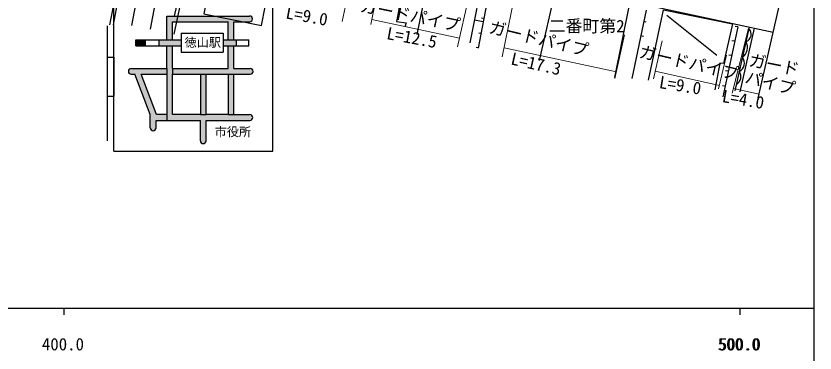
# Model space of a CAD drawing. Units: millimetres at full size, sheet at 1:1000; details may follow other scales. Extents: x 40000 to 680000, y 20000 to 380000.
# Drawn here: x 460896 to 579125, y 198357 to 248186 of the extents above; entities that cross this region are included whole.
import ezdxf
from ezdxf.enums import TextEntityAlignment as Align

# ---------------------------------------------------------------- set-up
doc = ezdxf.new("R2010")
doc.units = ezdxf.units.MM
doc.header["$LTSCALE"] = 1000
for name, color, linetype, lineweight in [('M-BGD', 7, 'Continuous', 25), ('M-BGD-EXST', 7, 'Continuous', 25), ('M-BMK-OTRS', 5, 'Continuous', 25), ('M-STR-HTXT', 7, 'Continuous', 13), ('M-STR-STRC', 7, 'Continuous', 25), ('M-TTL-BAND', 7, 'Continuous', 25)]:
    doc.layers.add(name, color=color, linetype=linetype, lineweight=lineweight)
doc.layers.add('M-BMK-HTXT', color=7, linetype='Continuous')
doc.styles.add('ＭＳ ゴシック', font='')
doc.styles.get('ＭＳ ゴシック').set_extended_font_data('MS Gothic')

msp = doc.modelspace()

# ---------------------------------------------------------------- hatches: boundary and pattern name
at = {"layer": 'M-STR-STRC'}
for points in [[(492295, 247326), (492295, 244649), (493145, 244649), (493145, 247326), (495469, 247326), (495476, 247326), (495484, 247326), (495491, 247327), (495498, 247327), (495506, 247328), (495513, 247328), (495521, 247329), (495528, 247330), (495535, 247331), (495543, 247333), (495550, 247334), (495557, 247335), (495564, 247337), (495572, 247339), (495579, 247341), (495586, 247343), (495593, 247345), (495600, 247347), (495607, 247349), (495614, 247352), (495621, 247354), (495628, 247357), (495635, 247360), (495642, 247363), (495648, 247366), (495655, 247369), (495662, 247372), (495668, 247376), (495675, 247379), (495681, 247383), (495688, 247387), (495694, 247391), (495700, 247395), (495706, 247399), (495713, 247403), (495719, 247407), (495725, 247412), (495730, 247416), (495736, 247421), (495742, 247425), (495748, 247430), (495753, 247435), (495759, 247440), (495764, 247445), (495769, 247451), (495775, 247456), (495780, 247461), (495785, 247467), (495790, 247472), (495794, 247478), (495799, 247484), (495804, 247489), (495808, 247495), (495813, 247501), (495817, 247507), (495821, 247513), (495825, 247520), (495829, 247526), (495833, 247532), (495837, 247539), (495841, 247545), (495844, 247552), (495847, 247558), (495851, 247565), (495854, 247571), (495857, 247578), (495860, 247585), (495863, 247592), (495866, 247599), (495868, 247606), (495871, 247613), (495873, 247620), (495875, 247627), (495877, 247634), (495879, 247641), (495881, 247648), (495883, 247655), (495885, 247663), (495886, 247670), (495887, 247677), (495889, 247685), (495890, 247692), (495891, 247699), (495891, 247707), (495892, 247714), (495893, 247721), (495893, 247729), (495894, 247736), (495894, 247744), (495894, 247751), (495894, 247758), (495894, 247766), (495893, 247773), (495893, 247781), (495892, 247788), (495891, 247795), (495891, 247803), (495890, 247810), (495889, 247818), (495887, 247825), (495886, 247832), (495885, 247839), (495883, 247847), (495881, 247854), (495879, 247861), (495877, 247868), (495875, 247875), (495873, 247882), (495871, 247889), (495868, 247896), (495866, 247903), (495863, 247910), (495860, 247917), (495857, 247924), (495854, 247931), (495851, 247937), (495847, 247944), (495844, 247951), (495841, 247957), (495837, 247964), (495833, 247970), (495829, 247976), (495825, 247983), (495821, 247989), (495817, 247995), (495813, 248001), (495808, 248007), (495804, 248013), (495799, 248019), (495794, 248024), (495790, 248030), (495785, 248035), (495780, 248041), (495775, 248046), (495769, 248052), (495764, 248057), (495759, 248062), (495753, 248067), (495748, 248072), (495742, 248077), (495736, 248081), (495730, 248086), (495725, 248090), (495719, 248095), (495713, 248099), (495706, 248103), (495700, 248107), (495694, 248111), (495688, 248115), (495681, 248119), (495675, 248123), (495668, 248126), (495662, 248130), (495655, 248133), (495648, 248136), (495642, 248139), (495635, 248142), (495628, 248145), (495621, 248148), (495614, 248150), (495607, 248153), (495600, 248155), (495593, 248157), (495586, 248160), (495579, 248162), (495572, 248163), (495564, 248165), (495557, 248167), (495550, 248168), (495543, 248170), (495535, 248171), (495528, 248172), (495521, 248173), (495513, 248174), (495506, 248174), (495498, 248175), (495491, 248175), (495484, 248176), (495476, 248176), (495469, 248176), (484316, 248176), (483205, 248176), (483205, 244649), (484055, 244649), (484055, 247326)], [(480022, 243799), (480022, 244649), (478628, 244649), (478628, 243799)], [(483205, 243799), (484055, 243799), (485328, 243799), (485328, 244649), (484055, 244649), (483205, 244649), (482022, 244649), (482022, 243799)], [(488186, 232749), (488186, 229739), (488186, 229732), (488186, 229725), (488186, 229717), (488187, 229710), (488187, 229702), (488188, 229695), (488189, 229688), (488190, 229680), (488191, 229673), (488192, 229666), (488194, 229658), (488195, 229651), (488197, 229644), (488198, 229637), (488200, 229629), (488202, 229622), (488204, 229615), (488207, 229608), (488209, 229601), (488211, 229594), (488214, 229587), (488217, 229580), (488220, 229573), (488222, 229567), (488226, 229560), (488229, 229553), (488232, 229546), (488235, 229540), (488239, 229533), (488243, 229527), (488246, 229521), (488250, 229514), (488254, 229508), (488258, 229502), (488263, 229496), (488267, 229490), (488271, 229484), (488276, 229478), (488280, 229472), (488285, 229466), (488290, 229461), (488295, 229455), (488300, 229450), (488305, 229444), (488310, 229439), (488315, 229434), (488321, 229429), (488326, 229424), (488332, 229419), (488338, 229414), (488343, 229409), (488349, 229405), (488355, 229400), (488361, 229396), (488367, 229391), (488373, 229387), (488379, 229383), (488386, 229379), (488392, 229375), (488398, 229371), (488405, 229368), (488411, 229364), (488418, 229361), (488424, 229357), (488431, 229354), (488438, 229351), (488445, 229348), (488452, 229345), (488458, 229343), (488465, 229340), (488472, 229338), (488479, 229335), (488486, 229333), (488494, 229331), (488501, 229329), (488508, 229327), (488515, 229325), (488522, 229324), (488530, 229322), (488537, 229321), (488544, 229320), (488552, 229319), (488559, 229318), (488566, 229317), (488574, 229316), (488581, 229315), (488588, 229315), (488596, 229315), (488603, 229314), (488611, 229314), (488618, 229314), (488626, 229315), (488633, 229315), (488640, 229315), (488648, 229316), (488655, 229317), (488663, 229318), (488670, 229319), (488677, 229320), (488685, 229321), (488692, 229322), (488699, 229324), (488706, 229325), (488714, 229327), (488721, 229329), (488728, 229331), (488735, 229333), (488742, 229335), (488749, 229338), (488756, 229340), (488763, 229343), (488770, 229345), (488777, 229348), (488784, 229351), (488790, 229354), (488797, 229357), (488804, 229361), (488810, 229364), (488817, 229368), (488823, 229371), (488830, 229375), (488836, 229379), (488842, 229383), (488848, 229387), (488854, 229391), (488861, 229396), (488866, 229400), (488872, 229405), (488878, 229409), (488884, 229414), (488890, 229419), (488895, 229424), (488901, 229429), (488906, 229434), (488911, 229439), (488916, 229444), (488922, 229450), (488927, 229455), (488931, 229461), (488936, 229466), (488941, 229472), (488946, 229478), (488950, 229484), (488955, 229490), (488959, 229496), (488963, 229502), (488967, 229508), (488971, 229514), (488975, 229521), (488979, 229527), (488982, 229533), (488986, 229540), (488989, 229546), (488993, 229553), (488996, 229560), (488999, 229567), (489002, 229573), (489005, 229580), (489007, 229587), (489010, 229594), (489013, 229601), (489015, 229608), (489017, 229615), (489019, 229622), (489021, 229629), (489023, 229637), (489025, 229644), (489026, 229651), (489028, 229658), (489029, 229666), (489030, 229673), (489032, 229680), (489033, 229688), (489033, 229695), (489034, 229702), (489035, 229710), (489035, 229717), (489035, 229725), (489036, 229732), (489036, 229739), (489036, 232749), (492295, 232749), (493145, 232749), (495515, 232749), (495522, 232749), (495530, 232749), (495537, 232749), (495545, 232750), (495552, 232750), (495559, 232751), (495567, 232752), (495574, 232753), (495582, 232754), (495589, 232755), (495596, 232757), (495603, 232758), (495611, 232760), (495618, 232761), (495625, 232763), (495632, 232765), (495639, 232767), (495646, 232770), (495653, 232772), (495660, 232774), (495667, 232777), (495674, 232780), (495681, 232783), (495688, 232786), (495695, 232789), (495701, 232792), (495708, 232795), (495715, 232799), (495721, 232802), (495728, 232806), (495734, 232810), (495740, 232813), (495746, 232817), (495753, 232822), (495759, 232826), (495765, 232830), (495771, 232834), (495777, 232839), (495782, 232844), (495788, 232848), (495794, 232853), (495799, 232858), (495805, 232863), (495810, 232868), (495816, 232873), (495821, 232879), (495826, 232884), (495831, 232889), (495836, 232895), (495841, 232901), (495845, 232906), (495850, 232912), (495854, 232918), (495859, 232924), (495863, 232930), (495867, 232936), (495871, 232942), (495875, 232949), (495879, 232955), (495883, 232961), (495887, 232968), (495890, 232974), (495894, 232981), (495897, 232988), (495900, 232994), (495903, 233001), (495906, 233008), (495909, 233015), (495912, 233022), (495914, 233029), (495917, 233035), (495919, 233043), (495921, 233050), (495924, 233057), (495926, 233064), (495927, 233071), (495929, 233078), (495931, 233085), (495932, 233093), (495934, 233100), (495935, 233107), (495936, 233115), (495937, 233122), (495938, 233129), (495938, 233137), (495939, 233144), (495939, 233152), (495940, 233159), (495940, 233166), (495940, 233174), (495940, 233181), (495940, 233189), (495939, 233196), (495939, 233204), (495938, 233211), (495938, 233218), (495937, 233226), (495936, 233233), (495935, 233240), (495934, 233248), (495932, 233255), (495931, 233262), (495929, 233269), (495927, 233277), (495926, 233284), (495924, 233291), (495921, 233298), (495919, 233305), (495917, 233312), (495914, 233319), (495912, 233326), (495909, 233333), (495906, 233340), (495903, 233347), (495900, 233353), (495897, 233360), (495894, 233367), (495890, 233373), (495887, 233380), (495883, 233386), (495879, 233393), (495875, 233399), (495871, 233405), (495867, 233412), (495863, 233418), (495859, 233424), (495854, 233430), (495850, 233436), (495845, 233441), (495841, 233447), (495836, 233453), (495831, 233458), (495826, 233464), (495821, 233469), (495816, 233474), (495810, 233480), (495805, 233485), (495799, 233490), (495794, 233495), (495788, 233499), (495782, 233504), (495777, 233509), (495771, 233513), (495765, 233518), (495759, 233522), (495753, 233526), (495746, 233530), (495740, 233534), (495734, 233538), (495728, 233542), (495721, 233546), (495715, 233549), (495708, 233553), (495701, 233556), (495695, 233559), (495688, 233562), (495681, 233565), (495674, 233568), (495667, 233571), (495660, 233573), (495653, 233576), (495646, 233578), (495639, 233580), (495632, 233582), (495625, 233584), (495618, 233586), (495611, 233588), (495603, 233590), (495596, 233591), (495589, 233592), (495582, 233594), (495574, 233595), (495567, 233596), (495559, 233597), (495552, 233597), (495545, 233598), (495537, 233598), (495530, 233599), (495522, 233599), (495515, 233599), (493145, 233599), (492295, 233599), (489036, 233599), (488186, 233599), (484055, 233599), (484055, 239578), (484055, 240428), (484055, 243799), (483205, 243799), (483205, 240428), (483205, 239578), (483205, 233599), (483205, 232749)], [(488186, 239578), (489036, 239578), (492295, 239578), (493145, 239578), (495563, 239578), (495570, 239578), (495578, 239579), (495585, 239579), (495592, 239579), (495600, 239580), (495607, 239581), (495615, 239582), (495622, 239583), (495629, 239584), (495637, 239585), (495644, 239586), (495651, 239588), (495658, 239589), (495666, 239591), (495673, 239593), (495680, 239595), (495687, 239597), (495694, 239599), (495701, 239602), (495708, 239604), (495715, 239607), (495722, 239609), (495729, 239612), (495736, 239615), (495742, 239618), (495749, 239621), (495756, 239625), (495762, 239628), (495769, 239632), (495775, 239635), (495782, 239639), (495788, 239643), (495794, 239647), (495801, 239651), (495807, 239655), (495813, 239660), (495819, 239664), (495825, 239668), (495830, 239673), (495836, 239678), (495842, 239683), (495847, 239688), (495853, 239693), (495858, 239698), (495863, 239703), (495869, 239708), (495874, 239714), (495879, 239719), (495884, 239725), (495888, 239730), (495893, 239736), (495898, 239742), (495902, 239748), (495907, 239754), (495911, 239760), (495915, 239766), (495919, 239772), (495923, 239778), (495927, 239784), (495931, 239791), (495935, 239797), (495938, 239804), (495942, 239810), (495945, 239817), (495948, 239824), (495951, 239831), (495954, 239837), (495957, 239844), (495960, 239851), (495962, 239858), (495965, 239865), (495967, 239872), (495969, 239879), (495971, 239886), (495973, 239893), (495975, 239901), (495977, 239908), (495979, 239915), (495980, 239922), (495981, 239930), (495983, 239937), (495984, 239944), (495985, 239952), (495986, 239959), (495986, 239966), (495987, 239974), (495987, 239981), (495988, 239989), (495988, 239996), (495988, 240003), (495988, 240011), (495988, 240018), (495987, 240026), (495987, 240033), (495986, 240040), (495986, 240048), (495985, 240055), (495984, 240063), (495983, 240070), (495981, 240077), (495980, 240084), (495979, 240092), (495977, 240099), (495975, 240106), (495973, 240113), (495971, 240121), (495969, 240128), (495967, 240135), (495965, 240142), (495962, 240149), (495960, 240156), (495957, 240163), (495954, 240169), (495951, 240176), (495948, 240183), (495945, 240190), (495942, 240196), (495938, 240203), (495935, 240209), (495931, 240216), (495927, 240222), (495923, 240229), (495919, 240235), (495915, 240241), (495911, 240247), (495907, 240253), (495902, 240259), (495898, 240265), (495893, 240271), (495888, 240277), (495884, 240282), (495879, 240288), (495874, 240293), (495869, 240299), (495863, 240304), (495858, 240309), (495853, 240314), (495847, 240319), (495842, 240324), (495836, 240329), (495830, 240334), (495825, 240338), (495819, 240343), (495813, 240347), (495807, 240352), (495801, 240356), (495794, 240360), (495788, 240364), (495782, 240368), (495775, 240371), (495769, 240375), (495762, 240379), (495756, 240382), (495749, 240385), (495742, 240389), (495736, 240392), (495729, 240395), (495722, 240397), (495715, 240400), (495708, 240403), (495701, 240405), (495694, 240408), (495687, 240410), (495680, 240412), (495673, 240414), (495666, 240416), (495658, 240417), (495651, 240419), (495644, 240421), (495637, 240422), (495629, 240423), (495622, 240424), (495615, 240425), (495607, 240426), (495600, 240427), (495592, 240427), (495585, 240428), (495578, 240428), (495570, 240428), (495563, 240428), (493145, 240428), (493145, 243799), (492295, 243799), (492295, 240428), (484055, 240428), (484055, 239578)], [(493145, 243799), (493528, 243799), (493528, 244649), (493145, 244649), (492295, 244649), (491528, 244649), (491528, 243799), (492295, 243799)], [(480773, 233599), (480773, 231649), (480773, 231642), (480773, 231634), (480774, 231627), (480774, 231619), (480775, 231612), (480775, 231605), (480776, 231597), (480777, 231590), (480778, 231583), (480779, 231575), (480781, 231568), (480782, 231561), (480784, 231553), (480786, 231546), (480787, 231539), (480789, 231532), (480792, 231525), (480794, 231518), (480796, 231511), (480799, 231504), (480801, 231497), (480804, 231490), (480807, 231483), (480810, 231476), (480813, 231469), (480816, 231463), (480819, 231456), (480823, 231450), (480826, 231443), (480830, 231437), (480834, 231430), (480838, 231424), (480842, 231418), (480846, 231411), (480850, 231405), (480854, 231399), (480859, 231393), (480863, 231387), (480868, 231382), (480872, 231376), (480877, 231370), (480882, 231365), (480887, 231359), (480892, 231354), (480897, 231349), (480903, 231343), (480908, 231338), (480914, 231333), (480919, 231328), (480925, 231324), (480931, 231319), (480936, 231314), (480942, 231310), (480948, 231305), (480954, 231301), (480960, 231297), (480967, 231293), (480973, 231289), (480979, 231285), (480986, 231281), (480992, 231277), (480998, 231274), (481005, 231270), (481012, 231267), (481018, 231264), (481025, 231261), (481032, 231258), (481039, 231255), (481046, 231252), (481053, 231250), (481060, 231247), (481067, 231245), (481074, 231243), (481081, 231241), (481088, 231239), (481095, 231237), (481102, 231235), (481110, 231233), (481117, 231232), (481124, 231231), (481132, 231229), (481139, 231228), (481146, 231227), (481154, 231226), (481161, 231226), (481168, 231225), (481176, 231225), (481183, 231224), (481191, 231224), (481198, 231224), (481205, 231224), (481213, 231224), (481220, 231225), (481228, 231225), (481235, 231226), (481242, 231226), (481250, 231227), (481257, 231228), (481264, 231229), (481272, 231231), (481279, 231232), (481286, 231233), (481294, 231235), (481301, 231237), (481308, 231239), (481315, 231241), (481322, 231243), (481329, 231245), (481336, 231247), (481343, 231250), (481350, 231252), (481357, 231255), (481364, 231258), (481371, 231261), (481378, 231264), (481384, 231267), (481391, 231270), (481398, 231274), (481404, 231277), (481411, 231281), (481417, 231285), (481423, 231289), (481429, 231293), (481436, 231297), (481442, 231301), (481448, 231305), (481454, 231310), (481460, 231314), (481465, 231319), (481471, 231324), (481477, 231328), (481482, 231333), (481488, 231338), (481493, 231343), (481499, 231349), (481504, 231354), (481509, 231359), (481514, 231365), (481519, 231370), (481524, 231376), (481528, 231382), (481533, 231387), (481537, 231393), (481542, 231399), (481546, 231405), (481550, 231411), (481554, 231418), (481558, 231424), (481562, 231430), (481566, 231437), (481570, 231443), (481573, 231450), (481577, 231456), (481580, 231463), (481583, 231469), (481586, 231476), (481589, 231483), (481592, 231490), (481595, 231497), (481597, 231504), (481600, 231511), (481602, 231518), (481604, 231525), (481607, 231532), (481609, 231539), (481610, 231546), (481612, 231553), (481614, 231561), (481615, 231568), (481617, 231575), (481618, 231583), (481619, 231590), (481620, 231597), (481621, 231605), (481621, 231612), (481622, 231619), (481622, 231627), (481623, 231634), (481623, 231642), (481623, 231649), (481623, 232749), (483205, 232749), (483205, 233599), (481683, 233599), (479396, 239578), (483205, 239578), (483205, 240428), (477955, 240428), (477948, 240428), (477940, 240428), (477933, 240428), (477925, 240427), (477918, 240427), (477911, 240426), (477903, 240425), (477896, 240424), (477889, 240423), (477881, 240422), (477874, 240421), (477867, 240419), (477859, 240417), (477852, 240416), (477845, 240414), (477838, 240412), (477831, 240410), (477824, 240408), (477817, 240405), (477810, 240403), (477803, 240400), (477796, 240397), (477789, 240395), (477782, 240392), (477775, 240389), (477769, 240385), (477762, 240382), (477756, 240379), (477749, 240375), (477743, 240371), (477736, 240368), (477730, 240364), (477724, 240360), (477717, 240356), (477711, 240352), (477705, 240347), (477699, 240343), (477693, 240338), (477688, 240334), (477682, 240329), (477676, 240324), (477671, 240319), (477665, 240314), (477660, 240309), (477655, 240304), (477649, 240299), (477644, 240293), (477639, 240288), (477634, 240282), (477629, 240277), (477625, 240271), (477620, 240265), (477616, 240259), (477611, 240253), (477607, 240247), (477603, 240241), (477599, 240235), (477595, 240229), (477591, 240222), (477587, 240216), (477583, 240209), (477580, 240203), (477576, 240196), (477573, 240190), (477570, 240183), (477567, 240176), (477564, 240169), (477561, 240163), (477558, 240156), (477556, 240149), (477553, 240142), (477551, 240135), (477549, 240128), (477547, 240121), (477545, 240113), (477543, 240106), (477541, 240099), (477539, 240092), (477538, 240084), (477537, 240077), (477535, 240070), (477534, 240063), (477533, 240055), (477532, 240048), (477532, 240040), (477531, 240033), (477531, 240026), (477530, 240018), (477530, 240011), (477530, 240003), (477530, 239996), (477530, 239989), (477531, 239981), (477531, 239974), (477532, 239966), (477532, 239959), (477533, 239952), (477534, 239944), (477535, 239937), (477537, 239930), (477538, 239922), (477539, 239915), (477541, 239908), (477543, 239901), (477545, 239893), (477547, 239886), (477549, 239879), (477551, 239872), (477553, 239865), (477556, 239858), (477558, 239851), (477561, 239844), (477564, 239837), (477567, 239831), (477570, 239824), (477573, 239817), (477576, 239810), (477580, 239804), (477583, 239797), (477587, 239791), (477591, 239784), (477595, 239778), (477599, 239772), (477603, 239766), (477607, 239760), (477611, 239754), (477616, 239748), (477620, 239742), (477625, 239736), (477629, 239730), (477634, 239725), (477639, 239719), (477644, 239714), (477649, 239708), (477655, 239703), (477660, 239698), (477665, 239693), (477671, 239688), (477676, 239683), (477682, 239678), (477688, 239673), (477693, 239668), (477699, 239664), (477705, 239660), (477711, 239655), (477717, 239651), (477724, 239647), (477730, 239643), (477736, 239639), (477743, 239635), (477749, 239632), (477756, 239628), (477762, 239625), (477769, 239621), (477775, 239618), (477782, 239615), (477789, 239612), (477796, 239609), (477803, 239607), (477810, 239604), (477817, 239602), (477824, 239599), (477831, 239597), (477838, 239595), (477845, 239593), (477852, 239591), (477859, 239589), (477867, 239588), (477874, 239586), (477881, 239585), (477889, 239584), (477896, 239583), (477903, 239582), (477911, 239581), (477918, 239580), (477925, 239579), (477933, 239579), (477940, 239579), (477948, 239578), (477955, 239578), (478486, 239578)], [(489036, 233599), (489036, 239578), (488186, 239578), (488186, 233599)], [(493145, 233599), (493145, 239578), (492295, 239578), (492295, 233599)]]:
    msp.add_hatch(color=256, dxfattribs=at).paths.add_polyline_path(points)

# ---------------------------------------------------------------- linework, layer by layer
at = {"layer": 'M-BGD'}
for p, q in [((531231, 253584), (529263, 243420)), ((572939, 245766), (555040, 249599)), ((554130, 249060), (552026, 238920)), ((528718, 247625), (530028, 247371)), ((529783, 247934), (530124, 247868)), ((554152, 247282), (553777, 247360)), ((567689, 246601), (565481, 236216)), ((569397, 246525), (567259, 237114)), ((567689, 246601), (567286, 246655)), ((570135, 246367), (567983, 236994)), ((529378, 245719), (529696, 245657)), ((553747, 245168), (553340, 245253)), ((528974, 243593), (529285, 243533)), ((567229, 244440), (566826, 244494)), ((566784, 242347), (566381, 242401)), ((566293, 240038), (565890, 240092)), ((565823, 237825), (565420, 237879))]:
    msp.add_line(p, q, dxfattribs=at)
for points in [[(484297, 245493), (486729, 256839), (488038, 259686), (489368, 262028), (491436, 264550), (492224, 265319), (494157, 266294), (496480, 267019), (498765, 267187), (502747, 267288)], [(475935, 265313), (476078, 264827), (476158, 264428), (476331, 263442), (476477, 262690), (476717, 261091), (476777, 259060), (476697, 257776), (476331, 254992), (475556, 251157), (474723, 246860)], [(513015, 257502), (518614, 256361), (517081, 249554), (517580, 249375), (517188, 247379), (518612, 247155), (518452, 246600)], [(520255, 245467), (522371, 255834), (530094, 254433), (528029, 244219)], [(538372, 241608), (540764, 252189), (551629, 249835), (549444, 239068)], [(554477, 238715), (556687, 249076), (566900, 247022), (565606, 241156), (565045, 241236), (564284, 237273)]]:
    msp.add_lwpolyline(points, dxfattribs=at)
msp.add_lwpolyline([(499914, 260643), (494071, 261773), (490974, 259651), (488670, 248496), (497225, 246787)], close=True, dxfattribs=at)
for centre, radius, start, end in [((568517, 245491), 1166, 289.81791, 44.57777), ((567397, 243516), 1752, 304.32944, 30.06623), ((567303, 241210), 1381, 295.94135, 38.45432), ((566925, 239211), 1240, 296.77156, 37.62411)]:
    msp.add_arc(centre, radius, start, end, dxfattribs=at)
at = {"layer": 'M-BGD-EXST'}
msp.add_line((564585, 242340), (557209, 248282), dxfattribs=at)
at = {"layer": 'M-BMK-OTRS'}
msp.add_line((570718, 236040), (579125, 272848), dxfattribs=at)
at = {"layer": 'M-STR-HTXT'}
for p, q in [((511360, 257759), (509174, 247381)), ((513399, 246913), (515390, 256600)), ((526209, 243617), (528520, 253653)), ((532831, 242127), (534949, 252470)), ((513552, 247658), (526502, 244891)), ((566876, 236767), (569270, 246342)), ((549527, 238933), (550941, 245398)), ((555215, 238915), (556523, 244506)), ((533108, 243479), (549744, 239924)), ((564850, 237396), (566044, 242378)), ((555480, 240047), (564978, 237931)), ((567051, 237469), (570851, 236623))]:
    msp.add_line(p, q, dxfattribs=at)
at = {"layer": 'M-STR-STRC'}
for p, q in [((478028, 246785), (480884, 261609)), ((480787, 246236), (483728, 261502)), ((475389, 228225), (475389, 250225)), ((498889, 228225), (498889, 250225)), ((475389, 236350), (475389, 247349)), ((483205, 248176), (495469, 248176)), ((483205, 244649), (483205, 248176)), ((484055, 244649), (484055, 247326)), ((484055, 247326), (492295, 247326)), ((492295, 244649), (492295, 247326)), ((493145, 244649), (493145, 247326)), ((493145, 247326), (495469, 247326)), ((474389, 246725), (474389, 229725)), ((485328, 245649), (491528, 245649)), ((485328, 245649), (485328, 242849)), ((491528, 245649), (491528, 242849)), ((478628, 243799), (478628, 244649)), ((478628, 244649), (483205, 244649)), ((478628, 243799), (483205, 243799)), ((480022, 244649), (480022, 243799)), ((482022, 244649), (482022, 243799)), ((483205, 244649), (484055, 244649)), ((483205, 240428), (483205, 243799)), ((483205, 243799), (484055, 243799)), ((484055, 244649), (485328, 244649)), ((484055, 243799), (485328, 243799)), ((484055, 240428), (484055, 243799)), ((491528, 244649), (495328, 244649)), ((491528, 243799), (495328, 243799)), ((492295, 240428), (492295, 243799)), ((493145, 240428), (493145, 243799)), ((493528, 243799), (493528, 244649)), ((495328, 243799), (495328, 244649)), ((485328, 242849), (491528, 242849)), ((474389, 242100), (475389, 242100)), ((475389, 242100), (475389, 236350)), ((477955, 240428), (483205, 240428)), ((483205, 240428), (483205, 239578)), ((484055, 240428), (492295, 240428)), ((484055, 240428), (484055, 239578)), ((493145, 240428), (495563, 240428)), ((477955, 239578), (478486, 239578)), ((480773, 233599), (478486, 239578)), ((479396, 239578), (483205, 239578)), ((481683, 233599), (479396, 239578)), ((483205, 239578), (483205, 233599)), ((484055, 239578), (488186, 239578)), ((484055, 233599), (484055, 239578)), ((488186, 239578), (488186, 233599)), ((488186, 239578), (489036, 239578)), ((489036, 239578), (492295, 239578)), ((489036, 233599), (489036, 239578)), ((492295, 239578), (492295, 233599)), ((492295, 239578), (493145, 239578)), ((493145, 233599), (493145, 239578)), ((493145, 239578), (495563, 239578)), ((474389, 236350), (475389, 236350)), ((480773, 231649), (480773, 233599)), ((483205, 233599), (481683, 233599)), ((483205, 233599), (483205, 232749)), ((488186, 233599), (484055, 233599)), ((488186, 233599), (489036, 233599)), ((492295, 233599), (489036, 233599)), ((492295, 233599), (493145, 233599)), ((493145, 233599), (495515, 233599)), ((481623, 231649), (481623, 232749)), ((481623, 232749), (483205, 232749)), ((483205, 232749), (488186, 232749)), ((488186, 229739), (488186, 232749)), ((489036, 232749), (492295, 232749)), ((489036, 229739), (489036, 232749)), ((492295, 232749), (493145, 232749)), ((493145, 232749), (495515, 232749)), ((475389, 228225), (498889, 228225))]:
    msp.add_line(p, q, dxfattribs=at)
for points in [[(476962, 263245), (477133, 261619), (477245, 260326), (477223, 258342), (477200, 257061), (476693, 254414), (476259, 252224), (475252, 246875)], [(489168, 262710), (487622, 259946), (486300, 257246), (485709, 254539), (484316, 248176)]]:
    msp.add_lwpolyline(points, dxfattribs=at)
for centre, start, end in [((495469, 247751), 270, 90), ((477955, 240003), 90, 270), ((495563, 240003), 270, 90), ((495515, 233174), 270, 90), ((481198, 231649), 180, 360), ((488611, 229739), 180, 360)]:
    msp.add_arc(centre, 425, start, end, dxfattribs=at)
at = {"layer": 'M-TTL-BAND'}
for p, q in [((579000, 20000), (579000, 370000)), ((40000, 205000), (579000, 205000)), ((468000, 205000), (468000, 204000)), ((568000, 205000), (568000, 204000))]:
    msp.add_line(p, q, dxfattribs=at)

# ---------------------------------------------------------------- texts
at = {"layer": 'M-BMK-HTXT', "style": 'ＭＳ ゴシック'}
msp.add_text('二番町第2', height=1833, rotation=359.819, dxfattribs=at).set_placement((539702, 245263), align=Align.BOTTOM_LEFT)
at = {"layer": 'M-STR-HTXT', "style": 'ＭＳ ゴシック'}
for s, rotation, p in [('L=9.0', 349.695, (500609, 247297)), ('ガードパイプ', 348.463, (511601, 248350)), ('ガードパイプ', 346.457, (530627, 245186)), ('L=12.5', 349.509, (515539, 244244)), ('ガードパイプ', 346.831, (552856, 241564)), ('L=17.3', 347.325, (533879, 240508)), ('ガード', 348.64, (569118, 240301)), ('L=9.0', 350.789, (555879, 237000)), ('パイプ', 345.964, (568508, 237800)), ('L=4.0', 350.162, (565182, 234941))]:
    msp.add_text(s, height=1833, rotation=rotation, dxfattribs=at).set_placement(p, align=Align.BOTTOM_LEFT)
at = {"layer": 'M-STR-STRC', "style": 'ＭＳ ゴシック'}
for s, p in [('徳山駅', (488528, 244283)), ('市役所', (492986, 231066))]:
    msp.add_text(s, height=1320, dxfattribs=at).set_placement(p, align=Align.MIDDLE_CENTER)
at = {"layer": 'M-TTL-BAND', "style": 'ＭＳ ゴシック'}
for s, p in [('400.0', (467844, 198195)), ('500.0', (567844, 198195)), ('500.0', (568000, 198195))]:
    msp.add_text(s, height=1833, dxfattribs=at).set_placement(p, align=Align.BOTTOM_CENTER)

doc.saveas('drawing.dxf')
